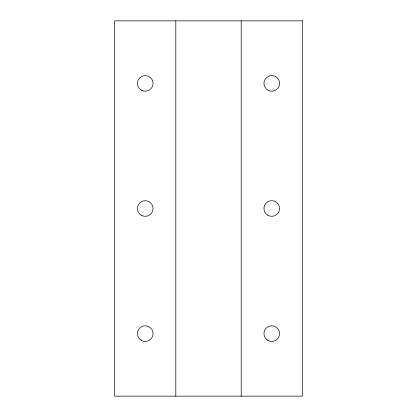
<?xml version="1.0" encoding="UTF-8"?>
<svg xmlns="http://www.w3.org/2000/svg" width="417" height="417" viewBox="0 0 417 417"><rect width="100%" height="100%" fill="white"/><g stroke="black" fill="none" stroke-linecap="round" stroke-linejoin="round"><path stroke-width="0.63" d="M241.198 20.85L241.198 396.15M175.802 20.85L175.802 396.15M302.325 20.85L114.675 20.85L114.675 396.15L302.325 396.15L302.325 20.85M267.855 215.271A7.819 7.819 0 0 0 279.583 208.5A7.819 7.819 0 0 0 267.855 201.729A7.819 7.819 0 0 0 267.855 215.271M267.85 340.371A7.819 7.819 0 0 0 279.578 333.6A7.819 7.819 0 0 0 267.855 326.829A7.819 7.819 0 0 0 267.85 340.371M141.327 340.371A7.819 7.819 0 0 0 153.055 333.6A7.819 7.819 0 0 0 141.332 326.829A7.819 7.819 0 0 0 141.327 340.371M141.327 215.271A7.819 7.819 0 0 0 153.055 208.5A7.819 7.819 0 0 0 141.327 201.729A7.819 7.819 0 0 0 141.327 215.271M141.332 90.171A7.819 7.819 0 0 0 153.06 83.4A7.819 7.819 0 0 0 141.332 76.629A7.819 7.819 0 0 0 141.332 90.171M267.855 90.171A7.819 7.819 0 0 0 279.583 83.4A7.819 7.819 0 0 0 267.855 76.629A7.819 7.819 0 0 0 267.855 90.171"/></g></svg>
